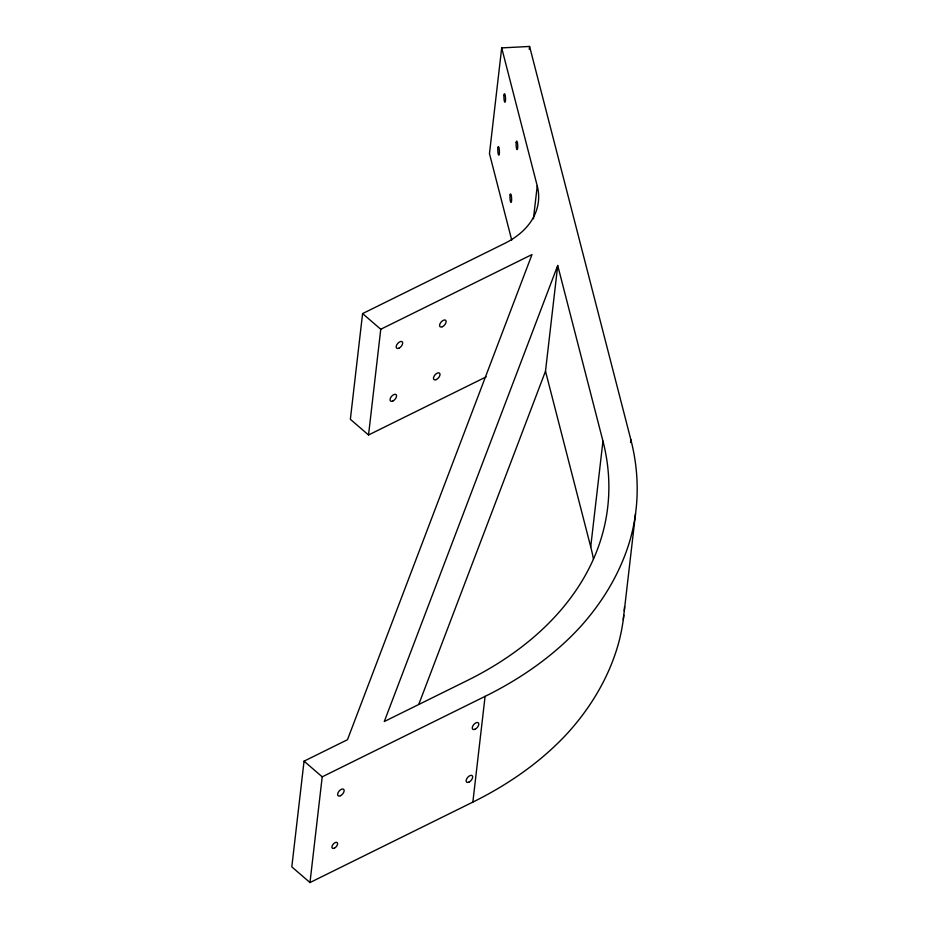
<?xml version="1.0" encoding="UTF-8"?>
<svg xmlns="http://www.w3.org/2000/svg" width="929" height="929" viewBox="0 0 929 929"><rect width="100%" height="100%" fill="white"/><g stroke="black" fill="none" stroke-linecap="round" stroke-linejoin="round"><path stroke-width="1.39" d="M486.157 376.872L368.534 434.981L380.762 329.261L531.992 254.558L347.481 739.705L304.05 761.165L291.811 866.885L309.984 882.55L472.861 802.099A426.028 282.288 6.6 0 0 567.782 732.935C590.925 707.364 609.029 677.102 618.4 643.774A426.028 282.288 6.6 0 0 623.812 615.277M309.984 882.55L322.212 776.83L485.089 696.378A426.028 282.288 6.6 0 0 580.01 627.214C603.165 601.644 621.257 571.381 630.628 538.054A426.028 282.288 6.6 0 0 630.849 439.672L529.588 46.45L501.695 47.902L537.241 185.928A95.466 63.265 6.6 0 1 504.575 243.456L362.589 313.584L350.361 419.304L368.534 434.981M501.695 47.902L489.467 153.622L511.716 240.065M529.251 49.307L529.588 46.45M533.432 218.791L537.241 185.928M472.861 802.099L485.089 696.378M418.886 704.101L545.497 371.205L557.725 265.485L602.956 441.124L590.716 546.844A397.6 263.464 6.6 0 1 593.457 559.095M630.512 442.529L630.849 439.672M623.278 619.597L635.517 513.876M557.725 265.485L384.281 721.531L466.927 680.702A397.6 263.464 6.6 0 0 602.956 441.124M362.589 313.584L380.762 329.261M304.05 761.165L322.212 776.83M545.497 371.205L590.716 546.844M624.567 606.614A426.028 282.288 6.6 0 1 624.242 610.957M497.956 147.537L497.851 148.338A4.262 0.79 87 0 0 498.223 153.924A4.262 0.79 87 0 0 499.279 154.191L499.372 153.39A4.262 0.79 87 0 0 499.012 147.792A4.262 0.79 87 0 0 497.956 147.537M510.149 194.823L510.044 195.601A4.262 0.79 87 0 0 510.393 201.21A4.262 0.79 87 0 0 511.449 201.581L511.565 200.792A4.262 0.79 87 0 0 511.205 195.195A4.262 0.79 87 0 0 510.149 194.823M475.149 729.195A4.262 2.288 -49.2 0 0 478.528 723.041A4.262 2.288 -49.2 0 0 472.884 725.828A4.262 2.288 -49.2 0 0 475.149 729.195M469.04 782.055A4.262 2.288 -49.2 0 0 472.408 775.901A4.262 2.288 -49.2 0 0 466.764 778.688A4.262 2.288 -49.2 0 0 469.04 782.055M340.513 795.7A4.262 2.288 -49.2 0 0 343.881 789.557A4.262 2.288 -49.2 0 0 338.237 792.344A4.262 2.288 -49.2 0 0 340.513 795.7M334.44 848.142A3.693 1.974 -49.2 0 0 337.366 842.812A3.693 1.974 -49.2 0 0 332.477 845.227A3.693 1.974 -49.2 0 0 334.44 848.142M442.483 326.683A4.262 2.288 -49.2 0 0 445.862 320.528A4.262 2.288 -49.2 0 0 440.218 323.315A4.262 2.288 -49.2 0 0 442.483 326.683M399.052 348.131A4.262 2.288 -49.2 0 0 402.42 341.988A4.262 2.288 -49.2 0 0 396.788 344.775A4.262 2.288 -49.2 0 0 399.052 348.131M436.375 379.543A4.262 2.288 -49.2 0 0 439.742 373.388A4.262 2.288 -49.2 0 0 434.098 376.175A4.262 2.288 -49.2 0 0 436.375 379.543M392.932 400.991A4.262 2.288 -49.2 0 0 396.311 394.848A4.262 2.288 -49.2 0 0 390.668 397.635A4.262 2.288 -49.2 0 0 392.932 400.991M503.994 95.164A4.262 0.79 87 0 0 504.784 102.167A4.262 0.79 87 0 0 505.411 96.674A4.262 0.79 87 0 0 503.994 95.164M516.187 142.497A4.262 0.79 87 0 0 516.965 149.499A4.262 0.79 87 0 0 517.604 144.007A4.262 0.79 87 0 0 516.187 142.497"/></g></svg>
